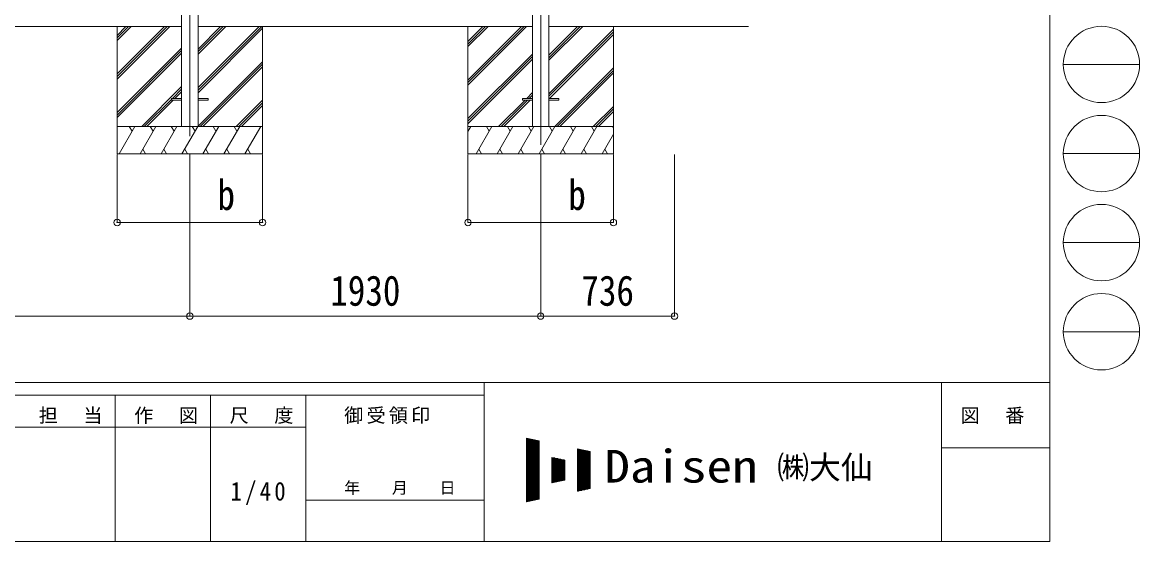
# Model space of a CAD drawing. Units: millimetres at full size. Extents: x -9783 to 9892, y -6828 to 6752.
# Drawn here: x 3746 to 9892, y -6828 to -3971 of the extents above; entities that cross this region are included whole.
import ezdxf
from ezdxf.enums import TextEntityAlignment as Align

# ---------------------------------------------------------------- set-up
doc = ezdxf.new("R2010")
doc.units = ezdxf.units.MM
doc.header["$LTSCALE"] = 35
doc.header["$PDMODE"] = 32
doc.header["$PDSIZE"] = 35
for name, color, linetype, lineweight in [('0-0_0', 7, 'Continuous', 9), ('0-1_本体', 4, 'Continuous', 9), ('0-2_部品', 7, 'Continuous', 9), ('0-8_PARTS2', 2, 'Continuous', 9), ('0-A_寸法', 6, 'Continuous', 9), ('F-0_240', 7, 'Continuous', 9)]:
    doc.layers.add(name, color=color, linetype=linetype, lineweight=lineweight)
doc.styles.add('ＭＳ ゴシック', font='')
doc.styles.get('ＭＳ ゴシック').set_extended_font_data('MS Gothic')

msp = doc.modelspace()

# ---------------------------------------------------------------- linework, layer by layer
at = {"layer": '0-0_0'}
for p, q in [((1412.2, -3994.47), (4621.8, -3994.47)), ((4267, -4043.07), (4315.6, -3994.47)), ((4267, -4057.21), (4329.74, -3994.47)), ((4267, -4071.35), (4343.88, -3994.47)), ((4267, -4283.48), (4556.02, -3994.47)), ((4267, -4269.34), (4541.87, -3994.47)), ((4267, -4255.2), (4527.73, -3994.47)), ((4267, -3994.47), (4267, -4694.47)), ((4712.2, -4118.37), (4836.1, -3994.47)), ((4712.2, -4132.51), (4850.24, -3994.47)), ((4712.2, -4146.65), (4864.38, -3994.47)), ((4712.2, -4344.64), (5062.37, -3994.47)), ((4712.2, -4330.5), (5048.23, -3994.47)), ((4712.2, -3994.47), (6551.8, -3994.47)), ((5067, -3994.47), (5067, -4694.47)), ((6197, -3994.48), (6197, -4694.48)), ((6197, -4288.66), (6491.18, -3994.48)), ((6197, -4302.8), (6505.32, -3994.48)), ((6197, -4316.94), (6519.47, -3994.48)), ((6197, -4104.81), (6307.33, -3994.48)), ((6197, -4090.67), (6293.19, -3994.48)), ((6197, -4076.53), (6279.05, -3994.48)), ((7740.48, -3994.48), (6642.2, -3994.48)), ((6642.2, -4180.11), (6827.83, -3994.48)), ((6642.2, -4165.97), (6813.69, -3994.48)), ((6642.2, -4151.83), (6799.55, -3994.48)), ((6997, -3994.48), (6997, -4694.48)), ((4712.2, -4358.78), (5067, -4003.99)), ((6642.2, -4363.96), (6997, -4009.16)), ((6642.2, -4378.1), (6997, -4023.31)), ((6644.47, -4389.97), (6997, -4037.45)), ((4267, -4467.33), (4621.8, -4112.53)), ((4267, -4481.47), (4621.8, -4126.67)), ((4267, -4495.62), (4621.8, -4140.82)), ((6197, -4500.79), (6551.8, -4145.99)), ((6197, -4514.93), (6551.8, -4160.14)), ((6197, -4529.08), (6551.8, -4174.28)), ((4712.2, -4542.63), (5067, -4187.83)), ((4724.5, -4544.47), (5067, -4201.97)), ((4738.65, -4544.47), (5067, -4216.12)), ((6673.81, -4544.48), (6997, -4221.29)), ((6687.95, -4544.48), (6997, -4235.44)), ((6702.1, -4544.48), (6997, -4249.58)), ((4401.99, -4544.47), (4621.8, -4324.66)), ((4570.65, -4389.96), (4621.8, -4338.81)), ((4584.79, -4389.96), (4621.8, -4352.95)), ((6519.94, -4389.98), (6551.8, -4358.13)), ((4416.14, -4544.47), (4567, -4393.61)), ((4430.28, -4544.47), (4575.79, -4398.96)), ((4922.49, -4544.47), (5067, -4399.96)), ((4936.64, -4544.47), (5067, -4414.11)), ((6365.44, -4544.48), (6510.94, -4398.98)), ((6379.59, -4544.48), (6525.09, -4398.98)), ((6393.73, -4544.48), (6539.23, -4398.98)), ((6534.09, -4389.98), (6551.8, -4372.27)), ((4950.78, -4544.47), (5067, -4428.25)), ((6885.94, -4544.48), (6997, -4433.43)), ((6900.09, -4544.48), (6997, -4447.57)), ((6914.23, -4544.48), (6997, -4461.71)), ((5067, -4544.47), (4267, -4544.47)), ((4277.29, -4694.47), (4363.89, -4544.47)), ((4348.89, -4570.45), (4333.89, -4544.47)), ((4392.76, -4694.47), (4479.36, -4544.47)), ((4464.36, -4570.45), (4449.36, -4544.47)), ((4508.23, -4694.47), (4594.83, -4544.47)), ((4579.83, -4570.45), (4564.83, -4544.47)), ((4623.7, -4694.47), (4710.3, -4544.47)), ((4695.3, -4570.45), (4680.3, -4544.47)), ((4739.17, -4694.47), (4825.77, -4544.47)), ((4810.77, -4570.45), (4795.77, -4544.47)), ((4854.64, -4694.47), (4941.24, -4544.47)), ((4911.24, -4544.47), (4926.24, -4570.45)), ((4970.11, -4694.47), (5056.71, -4544.47)), ((6997, -4544.48), (6197, -4544.48)), ((6197, -4571.99), (6212.88, -4544.48)), ((6241.75, -4694.48), (6328.35, -4544.48)), ((6313.35, -4570.46), (6298.35, -4544.48)), ((6357.22, -4694.48), (6443.82, -4544.48)), ((6428.82, -4570.47), (6413.82, -4544.48)), ((6472.69, -4694.48), (6559.29, -4544.48)), ((6544.29, -4570.47), (6529.29, -4544.48)), ((6588.16, -4694.48), (6674.76, -4544.48)), ((6659.76, -4570.46), (6644.76, -4544.48)), ((6703.63, -4694.48), (6790.23, -4544.48)), ((6775.23, -4570.46), (6760.23, -4544.48)), ((6819.1, -4694.48), (6905.7, -4544.48)), ((6875.7, -4544.48), (6890.7, -4570.46)), ((6991.17, -4544.48), (6997, -4554.58)), ((6934.57, -4694.48), (6997, -4586.35)), ((4407.76, -4668.49), (4422.76, -4694.47)), ((4523.23, -4668.49), (4538.23, -4694.47)), ((4638.7, -4668.49), (4653.7, -4694.47)), ((4754.17, -4668.49), (4769.17, -4694.47)), ((4869.64, -4668.49), (4884.64, -4694.47)), ((4985.11, -4668.49), (5000.11, -4694.47)), ((6256.75, -4668.5), (6271.75, -4694.48)), ((6372.22, -4668.5), (6387.22, -4694.48)), ((6487.69, -4668.5), (6502.69, -4694.48)), ((6603.16, -4668.5), (6618.16, -4694.48)), ((6718.63, -4668.5), (6733.63, -4694.48)), ((6834.1, -4668.5), (6849.1, -4694.48)), ((6949.57, -4668.5), (6964.57, -4694.48)), ((4267, -4694.47), (5067, -4694.47)), ((6197, -4694.48), (6997, -4694.48))]:
    msp.add_line(p, q, dxfattribs=at)
at = {"layer": '0-1_本体'}
for p, q in [((4621.8, -1088.41), (4621.8, -4544.49)), ((4712.2, -1088.41), (4712.2, -4544.49)), ((6551.8, -1088.41), (6551.8, -4544.48)), ((6642.2, -1088.41), (6642.2, -4544.48))]:
    msp.add_line(p, q, dxfattribs=at)
at = {"layer": '0-2_部品', "color": 4}
for p, q in [((4566.8, -4389.96), (4566.8, -4398.96)), ((4566.8, -4389.96), (4621.8, -4389.96)), ((4566.8, -4398.96), (4621.8, -4398.96)), ((4711.8, -4389.96), (4766.8, -4389.96)), ((4711.8, -4398.96), (4766.8, -4398.96)), ((4766.8, -4389.96), (4766.8, -4398.96)), ((6497, -4389.97), (6551.8, -4389.97)), ((6497, -4389.97), (6497, -4398.97)), ((6497, -4398.97), (6551.8, -4398.97)), ((6642.2, -4389.97), (6697, -4389.97)), ((6642.2, -4398.97), (6697, -4398.97)), ((6697, -4389.97), (6697, -4398.97))]:
    msp.add_line(p, q, dxfattribs=at)
at = {"layer": '0-8_PARTS2'}
for p, q in [((4667, -922.87), (4667, -4598.1)), ((6597, -1094.48), (6597, -4644.48))]:
    msp.add_line(p, q, dxfattribs=at)
at = {"layer": '0-A_寸法'}
for p, q in [((4267, -5072.36), (4267, -4697.95)), ((4667, -5587.35), (4667, -4697.95)), ((6197, -5072.36), (6197, -4697.95)), ((6597, -5587.35), (6597, -4697.95)), ((7332.99, -5587.35), (7332.99, -4697.95)), ((1367, -5587.35), (4667, -5587.35)), ((4667, -5587.35), (6597, -5587.35)), ((6597, -5587.35), (7332.99, -5587.35))]:
    msp.add_line(p, q, dxfattribs=at)
for points in [[(4267, -5072.36), (5067, -5072.36), (5067, -4697.95)], [(6197, -5072.36), (6997, -5072.36), (6997, -4697.95)]]:
    msp.add_lwpolyline(points, dxfattribs=at)
for p in [(4267, -5072.36), (5067, -5072.36), (6197, -5072.36), (6997, -5072.36), (4667, -5587.35), (6597, -5587.35), (7332.99, -5587.35)]:
    msp.add_point(p, dxfattribs=at)
at = {"layer": 'F-0_240', "color": 5}
for p, q in [((9396.97, 6751.9), (9396.97, -6828.1)), ((-9783.03, -5953.1), (9396.97, -5953.1)), ((6285.75, -5953.1), (6285.75, -6828.1)), ((8801.97, -5953.1), (8801.97, -6828.1)), ((-9783.03, -6023.1), (6285.75, -6023.1)), ((4255.75, -6023.1), (4255.75, -6828.1)), ((4780.75, -6023.1), (4780.75, -6828.1)), ((5305.75, -6023.1), (5305.75, -6828.1)), ((3205.75, -6198.1), (5305.75, -6198.1)), ((8801.97, -6311.85), (9396.97, -6311.85)), ((5305.75, -6600.6), (6285.75, -6600.6)), ((-9783.03, -6828.1), (9396.97, -6828.1))]:
    msp.add_line(p, q, dxfattribs=at)
at = {"layer": 'F-0_240', "color": 4}
for p, q in [((9471.77, -4203.1), (9891.77, -4203.1)), ((9471.77, -4693.1), (9891.77, -4693.1)), ((9471.77, -5183.1), (9891.77, -5183.1)), ((9471.77, -5673.1), (9891.77, -5673.1))]:
    msp.add_line(p, q, dxfattribs=at)
at = {"layer": 'F-0_240'}
for p, q in [((6519.04, -6259.47), (6589.04, -6274.05)), ((6519.04, -6259.47), (6519.04, -6609.47)), ((6519.04, -6262.76), (6534.85, -6262.76)), ((6519.04, -6266.26), (6551.65, -6266.26)), ((6521.12, -6609.03), (6521.12, -6259.9)), ((6524.62, -6608.3), (6524.62, -6260.63)), ((6528.12, -6607.58), (6528.12, -6261.36)), ((6531.62, -6606.85), (6531.62, -6262.09)), ((6535.12, -6606.12), (6535.12, -6262.81)), ((6538.62, -6605.39), (6538.62, -6263.54)), ((6542.12, -6604.66), (6542.12, -6264.27)), ((6545.62, -6603.93), (6545.62, -6265)), ((6549.12, -6603.2), (6549.12, -6265.73)), ((6552.62, -6602.47), (6552.62, -6266.46)), ((6556.12, -6601.74), (6556.12, -6267.19)), ((6559.62, -6601.01), (6559.62, -6267.92)), ((6563.12, -6600.28), (6563.12, -6268.65)), ((6519.04, -6269.76), (6568.45, -6269.76)), ((6519.04, -6273.26), (6585.25, -6273.26)), ((6519.04, -6276.76), (6589.04, -6276.76)), ((6519.04, -6280.26), (6589.04, -6280.26)), ((6519.04, -6283.76), (6589.04, -6283.76)), ((6519.04, -6287.26), (6589.04, -6287.26)), ((6519.04, -6290.76), (6589.04, -6290.76)), ((6519.04, -6294.26), (6589.04, -6294.26)), ((6519.04, -6297.76), (6589.04, -6297.76)), ((6519.04, -6301.26), (6589.04, -6301.26)), ((6519.04, -6304.76), (6589.04, -6304.76)), ((6519.04, -6308.26), (6589.04, -6308.26)), ((6519.04, -6311.76), (6589.04, -6311.76)), ((6519.04, -6315.26), (6589.04, -6315.26)), ((6519.04, -6318.76), (6589.04, -6318.76)), ((6519.04, -6322.26), (6589.04, -6322.26)), ((6519.04, -6325.76), (6589.04, -6325.76)), ((6519.04, -6329.26), (6589.04, -6329.26)), ((6566.62, -6599.55), (6566.62, -6269.38)), ((6570.12, -6598.83), (6570.12, -6270.11)), ((6573.62, -6598.1), (6573.62, -6270.84)), ((6577.12, -6597.37), (6577.12, -6271.56)), ((6580.62, -6596.64), (6580.62, -6272.29)), ((6584.12, -6595.91), (6584.12, -6273.02)), ((6587.62, -6595.18), (6587.62, -6273.75)), ((6589.04, -6274.05), (6589.04, -6594.88)), ((6799.04, -6317.8), (6869.04, -6332.38)), ((6799.04, -6317.8), (6799.04, -6551.13)), ((6799.04, -6318.76), (6803.65, -6318.76)), ((6799.04, -6322.26), (6820.45, -6322.26)), ((6799.04, -6325.76), (6837.25, -6325.76)), ((6799.04, -6329.26), (6854.05, -6329.26)), ((6801.12, -6550.7), (6801.12, -6318.23)), ((6804.62, -6549.97), (6804.62, -6318.96)), ((6808.12, -6549.24), (6808.12, -6319.69)), ((6811.62, -6548.51), (6811.62, -6320.42)), ((6815.12, -6547.78), (6815.12, -6321.15)), ((6818.62, -6547.05), (6818.62, -6321.88)), ((6822.12, -6546.33), (6822.12, -6322.61)), ((6825.62, -6545.6), (6825.62, -6323.34)), ((6829.12, -6544.87), (6829.12, -6324.06)), ((6832.62, -6544.14), (6832.62, -6324.79)), ((6836.12, -6543.41), (6836.12, -6325.52)), ((6839.62, -6542.68), (6839.62, -6326.25)), ((6843.12, -6541.95), (6843.12, -6326.98)), ((6846.62, -6541.22), (6846.62, -6327.71)), ((6850.12, -6540.49), (6850.12, -6328.44)), ((6853.62, -6539.76), (6853.62, -6329.17)), ((6857.12, -6539.03), (6857.12, -6329.9)), ((6860.62, -6538.3), (6860.62, -6330.63)), ((6519.04, -6332.76), (6589.04, -6332.76)), ((6519.04, -6336.26), (6589.04, -6336.26)), ((6519.04, -6339.76), (6589.04, -6339.76)), ((6519.04, -6343.26), (6589.04, -6343.26)), ((6519.04, -6346.76), (6589.04, -6346.76)), ((6519.04, -6350.26), (6589.04, -6350.26)), ((6519.04, -6353.76), (6589.04, -6353.76)), ((6519.04, -6357.26), (6589.04, -6357.26)), ((6519.04, -6360.76), (6589.04, -6360.76)), ((6519.04, -6364.26), (6589.04, -6364.26)), ((6519.04, -6367.76), (6589.04, -6367.76)), ((6519.04, -6371.26), (6589.04, -6371.26)), ((6519.04, -6374.76), (6589.04, -6374.76)), ((6519.04, -6378.26), (6589.04, -6378.26)), ((6519.04, -6381.76), (6589.04, -6381.76)), ((6519.04, -6385.26), (6589.04, -6385.26)), ((6519.04, -6388.76), (6589.04, -6388.76)), ((6659.04, -6364.47), (6729.04, -6379.05)), ((6659.04, -6364.47), (6659.04, -6504.47)), ((6659.04, -6367.76), (6674.85, -6367.76)), ((6659.04, -6371.26), (6691.65, -6371.26)), ((6659.04, -6374.76), (6708.45, -6374.76)), ((6659.04, -6378.26), (6725.25, -6378.26)), ((6659.04, -6381.76), (6729.04, -6381.76)), ((6659.04, -6385.26), (6729.04, -6385.26)), ((6659.04, -6388.76), (6729.04, -6388.76)), ((6661.12, -6504.03), (6661.12, -6364.9)), ((6664.62, -6503.3), (6664.62, -6365.63)), ((6668.12, -6502.58), (6668.12, -6366.36)), ((6671.62, -6501.85), (6671.62, -6367.09)), ((6675.12, -6501.12), (6675.12, -6367.81)), ((6678.62, -6500.39), (6678.62, -6368.54)), ((6682.12, -6499.66), (6682.12, -6369.27)), ((6685.62, -6498.93), (6685.62, -6370)), ((6689.12, -6498.2), (6689.12, -6370.73)), ((6692.62, -6497.47), (6692.62, -6371.46)), ((6696.12, -6496.74), (6696.12, -6372.19)), ((6699.62, -6496.01), (6699.62, -6372.92)), ((6703.12, -6495.28), (6703.12, -6373.65)), ((6706.62, -6494.55), (6706.62, -6374.38)), ((6710.12, -6493.83), (6710.12, -6375.11)), ((6713.62, -6493.1), (6713.62, -6375.84)), ((6717.12, -6492.37), (6717.12, -6376.56)), ((6720.62, -6491.64), (6720.62, -6377.29)), ((6724.12, -6490.91), (6724.12, -6378.02)), ((6727.62, -6490.18), (6727.62, -6378.75)), ((6729.04, -6379.05), (6729.04, -6489.88)), ((6799.04, -6332.76), (6869.04, -6332.76)), ((6799.04, -6336.26), (6869.04, -6336.26)), ((6799.04, -6339.76), (6869.04, -6339.76)), ((6799.04, -6343.26), (6869.04, -6343.26)), ((6799.04, -6346.76), (6869.04, -6346.76)), ((6799.04, -6350.26), (6869.04, -6350.26)), ((6799.04, -6353.76), (6869.04, -6353.76)), ((6799.04, -6357.26), (6869.04, -6357.26)), ((6799.04, -6360.76), (6869.04, -6360.76)), ((6799.04, -6364.26), (6869.04, -6364.26)), ((6799.04, -6367.76), (6869.04, -6367.76)), ((6799.04, -6371.26), (6869.04, -6371.26)), ((6799.04, -6374.76), (6869.04, -6374.76)), ((6799.04, -6378.26), (6869.04, -6378.26)), ((6799.04, -6381.76), (6869.04, -6381.76)), ((6799.04, -6385.26), (6869.04, -6385.26)), ((6799.04, -6388.76), (6869.04, -6388.76)), ((6864.12, -6537.58), (6864.12, -6331.36)), ((6867.62, -6536.85), (6867.62, -6332.09)), ((6869.04, -6332.38), (6869.04, -6536.55)), ((6519.04, -6392.26), (6589.04, -6392.26)), ((6519.04, -6395.76), (6589.04, -6395.76)), ((6519.04, -6399.26), (6589.04, -6399.26)), ((6519.04, -6402.76), (6589.04, -6402.76)), ((6519.04, -6406.26), (6589.04, -6406.26)), ((6519.04, -6409.76), (6589.04, -6409.76)), ((6519.04, -6413.26), (6589.04, -6413.26)), ((6519.04, -6416.76), (6589.04, -6416.76)), ((6519.04, -6420.26), (6589.04, -6420.26)), ((6519.04, -6423.76), (6589.04, -6423.76)), ((6519.04, -6427.26), (6589.04, -6427.26)), ((6519.04, -6430.76), (6589.04, -6430.76)), ((6519.04, -6434.26), (6589.04, -6434.26)), ((6519.04, -6437.76), (6589.04, -6437.76)), ((6519.04, -6441.26), (6589.04, -6441.26)), ((6519.04, -6444.76), (6589.04, -6444.76)), ((6519.04, -6448.26), (6589.04, -6448.26)), ((6519.04, -6451.76), (6589.04, -6451.76)), ((6659.04, -6392.26), (6729.04, -6392.26)), ((6659.04, -6395.76), (6729.04, -6395.76)), ((6659.04, -6399.26), (6729.04, -6399.26)), ((6659.04, -6402.76), (6729.04, -6402.76)), ((6659.04, -6406.26), (6729.04, -6406.26)), ((6659.04, -6409.76), (6729.04, -6409.76)), ((6659.04, -6413.26), (6729.04, -6413.26)), ((6659.04, -6416.76), (6729.04, -6416.76)), ((6659.04, -6420.26), (6729.04, -6420.26)), ((6659.04, -6423.76), (6729.04, -6423.76)), ((6659.04, -6427.26), (6729.04, -6427.26)), ((6659.04, -6430.76), (6729.04, -6430.76)), ((6659.04, -6434.26), (6729.04, -6434.26)), ((6659.04, -6437.76), (6729.04, -6437.76)), ((6659.04, -6441.26), (6729.04, -6441.26)), ((6659.04, -6444.76), (6729.04, -6444.76)), ((6659.04, -6448.26), (6729.04, -6448.26)), ((6659.04, -6451.76), (6729.04, -6451.76)), ((6799.04, -6392.26), (6869.04, -6392.26)), ((6799.04, -6395.76), (6869.04, -6395.76)), ((6799.04, -6399.26), (6869.04, -6399.26)), ((6799.04, -6402.76), (6869.04, -6402.76)), ((6799.04, -6406.26), (6869.04, -6406.26)), ((6799.04, -6409.76), (6869.04, -6409.76)), ((6799.04, -6413.26), (6869.04, -6413.26)), ((6799.04, -6416.76), (6869.04, -6416.76)), ((6799.04, -6420.26), (6869.04, -6420.26)), ((6799.04, -6423.76), (6869.04, -6423.76)), ((6799.04, -6427.26), (6869.04, -6427.26)), ((6799.04, -6430.76), (6869.04, -6430.76)), ((6799.04, -6434.26), (6869.04, -6434.26)), ((6799.04, -6437.76), (6869.04, -6437.76)), ((6799.04, -6441.26), (6869.04, -6441.26)), ((6799.04, -6444.76), (6869.04, -6444.76)), ((6799.04, -6448.26), (6869.04, -6448.26)), ((6799.04, -6451.76), (6869.04, -6451.76)), ((6519.04, -6455.26), (6589.04, -6455.26)), ((6519.04, -6458.76), (6589.04, -6458.76)), ((6519.04, -6462.26), (6589.04, -6462.26)), ((6519.04, -6465.76), (6589.04, -6465.76)), ((6519.04, -6469.26), (6589.04, -6469.26)), ((6519.04, -6472.76), (6589.04, -6472.76)), ((6519.04, -6476.26), (6589.04, -6476.26)), ((6519.04, -6479.76), (6589.04, -6479.76)), ((6519.04, -6483.26), (6589.04, -6483.26)), ((6519.04, -6486.76), (6589.04, -6486.76)), ((6519.04, -6490.26), (6589.04, -6490.26)), ((6519.04, -6493.76), (6589.04, -6493.76)), ((6519.04, -6497.26), (6589.04, -6497.26)), ((6519.04, -6500.76), (6589.04, -6500.76)), ((6519.04, -6504.26), (6589.04, -6504.26)), ((6519.04, -6507.76), (6589.04, -6507.76)), ((6519.04, -6511.26), (6589.04, -6511.26)), ((6519.04, -6514.76), (6589.04, -6514.76)), ((6659.04, -6455.26), (6729.04, -6455.26)), ((6659.04, -6458.76), (6729.04, -6458.76)), ((6659.04, -6462.26), (6729.04, -6462.26)), ((6659.04, -6465.76), (6729.04, -6465.76)), ((6659.04, -6469.26), (6729.04, -6469.26)), ((6659.04, -6472.76), (6729.04, -6472.76)), ((6659.04, -6476.26), (6729.04, -6476.26)), ((6659.04, -6479.76), (6729.04, -6479.76)), ((6659.04, -6483.26), (6729.04, -6483.26)), ((6659.04, -6486.76), (6729.04, -6486.76)), ((6659.04, -6504.47), (6729.04, -6489.88)), ((6659.04, -6490.26), (6727.23, -6490.26)), ((6659.04, -6493.76), (6710.43, -6493.76)), ((6659.04, -6497.26), (6693.63, -6497.26)), ((6659.04, -6500.76), (6676.83, -6500.76)), ((6659.04, -6504.26), (6660.03, -6504.26)), ((6799.04, -6455.26), (6869.04, -6455.26)), ((6799.04, -6458.76), (6869.04, -6458.76)), ((6799.04, -6462.26), (6869.04, -6462.26)), ((6799.04, -6465.76), (6869.04, -6465.76)), ((6799.04, -6469.26), (6869.04, -6469.26)), ((6799.04, -6472.76), (6869.04, -6472.76)), ((6799.04, -6476.26), (6869.04, -6476.26)), ((6799.04, -6479.76), (6869.04, -6479.76)), ((6799.04, -6483.26), (6869.04, -6483.26)), ((6799.04, -6486.76), (6869.04, -6486.76)), ((6799.04, -6490.26), (6869.04, -6490.26)), ((6799.04, -6493.76), (6869.04, -6493.76)), ((6799.04, -6497.26), (6869.04, -6497.26)), ((6799.04, -6500.76), (6869.04, -6500.76)), ((6799.04, -6504.26), (6869.04, -6504.26)), ((6799.04, -6507.76), (6869.04, -6507.76)), ((6799.04, -6511.26), (6869.04, -6511.26)), ((6799.04, -6514.76), (6869.04, -6514.76)), ((6519.04, -6518.26), (6589.04, -6518.26)), ((6519.04, -6521.76), (6589.04, -6521.76)), ((6519.04, -6525.26), (6589.04, -6525.26)), ((6519.04, -6528.76), (6589.04, -6528.76)), ((6519.04, -6532.26), (6589.04, -6532.26)), ((6519.04, -6535.76), (6589.04, -6535.76)), ((6519.04, -6539.26), (6589.04, -6539.26)), ((6519.04, -6542.76), (6589.04, -6542.76)), ((6519.04, -6546.26), (6589.04, -6546.26)), ((6519.04, -6549.76), (6589.04, -6549.76)), ((6519.04, -6553.26), (6589.04, -6553.26)), ((6519.04, -6556.76), (6589.04, -6556.76)), ((6519.04, -6560.26), (6589.04, -6560.26)), ((6519.04, -6563.76), (6589.04, -6563.76)), ((6519.04, -6567.26), (6589.04, -6567.26)), ((6519.04, -6570.76), (6589.04, -6570.76)), ((6519.04, -6574.26), (6589.04, -6574.26)), ((6799.04, -6518.26), (6869.04, -6518.26)), ((6799.04, -6521.76), (6869.04, -6521.76)), ((6799.04, -6525.26), (6869.04, -6525.26)), ((6799.04, -6528.76), (6869.04, -6528.76)), ((6799.04, -6532.26), (6869.04, -6532.26)), ((6799.04, -6535.76), (6869.04, -6535.76)), ((6869.04, -6536.55), (6799.04, -6551.13)), ((6799.04, -6539.26), (6856.03, -6539.26)), ((6799.04, -6542.76), (6839.23, -6542.76)), ((6799.04, -6546.26), (6822.43, -6546.26)), ((6799.04, -6549.76), (6805.63, -6549.76)), ((6519.04, -6577.76), (6589.04, -6577.76)), ((6519.04, -6581.26), (6589.04, -6581.26)), ((6519.04, -6584.76), (6589.04, -6584.76)), ((6519.04, -6588.26), (6589.04, -6588.26)), ((6519.04, -6591.76), (6589.04, -6591.76)), ((6589.04, -6594.88), (6519.04, -6609.47)), ((6519.04, -6595.26), (6587.23, -6595.26)), ((6519.04, -6598.76), (6570.43, -6598.76)), ((6519.04, -6602.26), (6553.63, -6602.26)), ((6519.04, -6605.76), (6536.83, -6605.76)), ((6519.04, -6609.26), (6520.03, -6609.26))]:
    msp.add_line(p, q, dxfattribs=at)
at = {"layer": 'F-0_240', "color": 4}
for centre in [(9681.77, -4203.1), (9681.77, -4693.1), (9681.77, -5183.1), (9681.77, -5673.1)]:
    msp.add_circle(centre, 210, dxfattribs=at)

# ---------------------------------------------------------------- texts
at = {"layer": '0-A_寸法', "color": 7, "style": 'ＭＳ ゴシック', "width": 0.85}
for s, p in [('b', (4818.88, -5053.36)), ('b', (6748.88, -5053.36)), ('1930', (5439.5, -5580.35)), ('736', (6820.62, -5580.35))]:
    msp.add_text(s, height=166.8, dxfattribs=at).set_placement(p, align=Align.BOTTOM_LEFT)
at = {"layer": 'F-0_240', "style": 'ＭＳ ゴシック', "width": 1.15}
msp.add_text('Daisen', height=179.6, dxfattribs=at).set_placement((6947.05, -6556.97), align=Align.BOTTOM_LEFT)
at = {"layer": 'F-0_240', "style": 'ＭＳ ゴシック'}
for s, height, p in [('㈱大仙\u3000', 128.3, (7898.35, -6521.97)), ('年\u3000\u3000月\u3000\u3000日', 64.15, (5515.76, -6583.1))]:
    msp.add_text(s, height=height, dxfattribs=at).set_placement(p, align=Align.BOTTOM_LEFT)
at = {"layer": 'F-0_240', "attachment_point": 7, "style": 'ＭＳ ゴシック'}
for s, insert, char_height in [('\\T1.17;担\u3000当', (3835.76, -6180.6), 76.98), ('\\T1.17;作\u3000図', (4360.75, -6180.6), 76.98), ('\\T1.17;尺\u3000度', (4885.76, -6180.6), 76.98), ('\\T1.17;御受領印', (5515.75, -6180.6), 76.98), ('\\T1.17;図\u3000番', (8906.97, -6180.6), 76.98), ('\\T1.28;\\W0.9;1/40', (4890.13, -6626.85), 102.6)]:
    msp.add_mtext(s, dxfattribs=dict(at, insert=insert, char_height=char_height))

doc.saveas('drawing.dxf')
